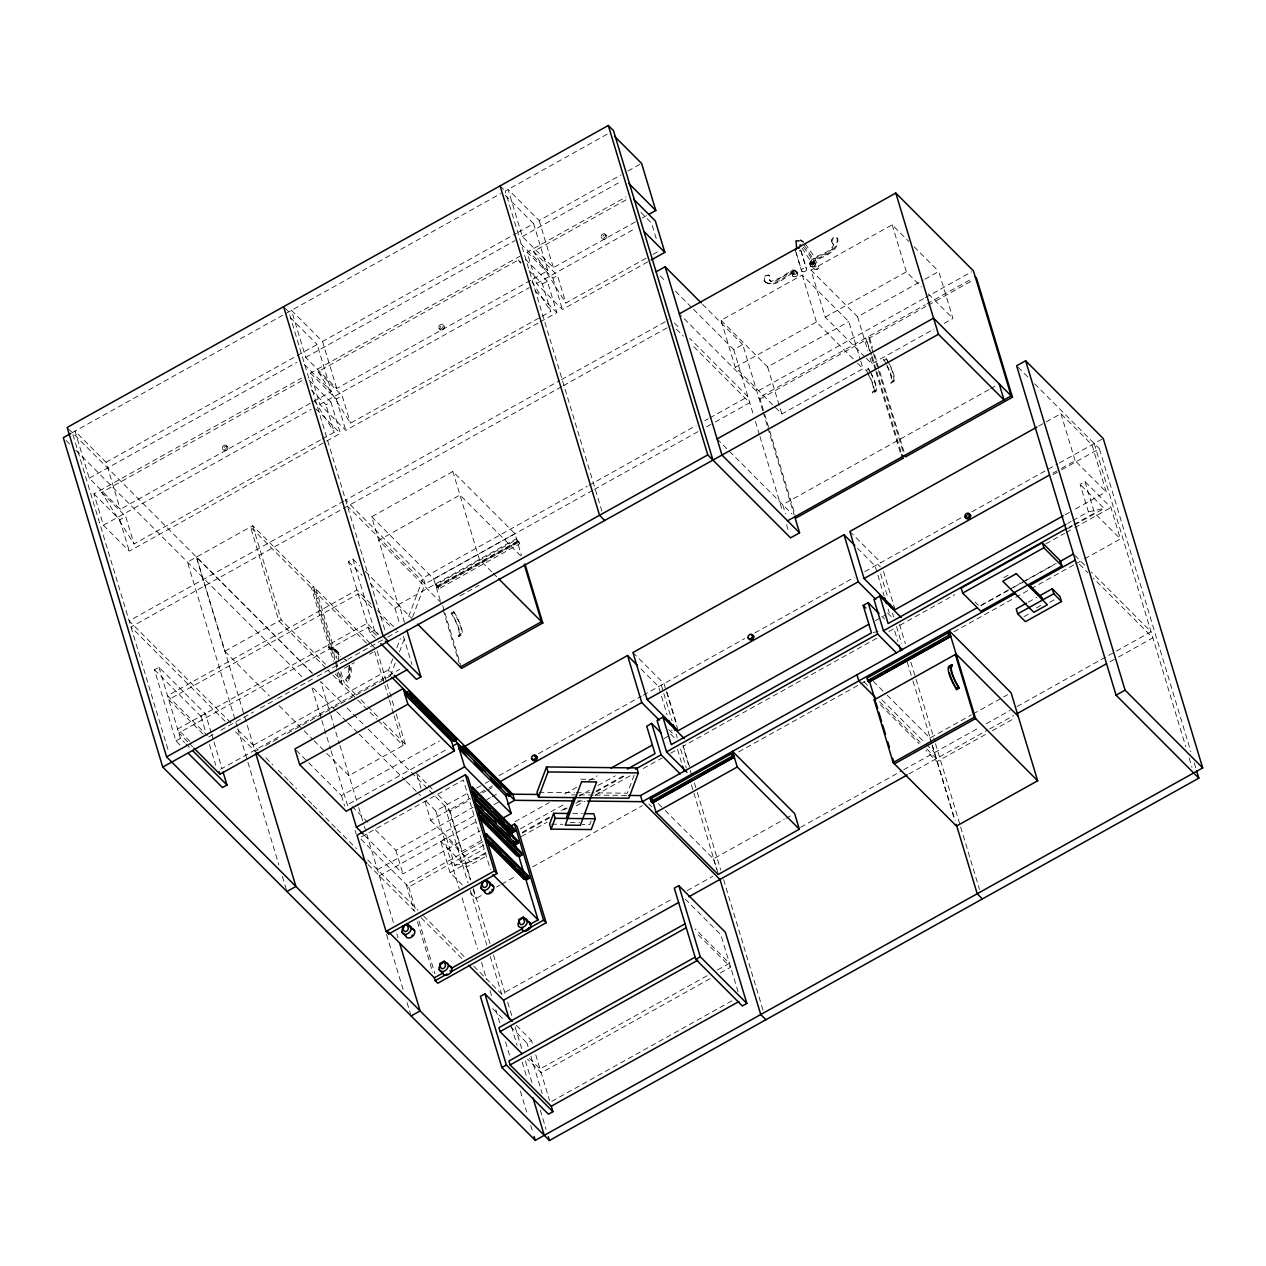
<?xml version="1.0" encoding="UTF-8"?>
<svg xmlns="http://www.w3.org/2000/svg" width="1266" height="1266" viewBox="0 0 1266 1266"><rect width="100%" height="100%" fill="white"/><g stroke="black" fill="none" stroke-linecap="round" stroke-linejoin="round"><path stroke-width="0.75" stroke-dasharray="5 3.75" d="M810.287 263.344L813.152 261.745L813.468 260.337C822.884 255.843 839.105 250.969 837.063 237.786C833.218 234.843 828.676 241.6 833.06 244.037C829.673 241.284 834.405 235.745 837.728 238.451C839.769 251.649 823.549 256.507 814.133 261.002L813.816 262.426L810.968 264.008L810.193 261.651C815.636 253.801 829.594 254.719 833.55 244.939L833.17 244.069L834.231 245.604C830.259 255.384 816.301 254.466 810.857 262.315L810.968 264.008M392.761 658.747L388.599 669.793L390.45 675.886L285.974 734.185M396.907 647.717L400.373 638.523M408.681 616.447L423.224 577.834L587.297 486.271M390.45 675.886L395.293 663.02M399.439 651.99L404.978 637.273M412.605 617.033L425.06 583.942L423.224 577.834L345.618 500.07L559.778 380.56M591.08 820.969L589.719 824.577L582.075 824.498M634.124 775.156L627.335 793.212L591.982 792.832M72.32 432.64L282.666 315.281M286.1 313.367L500.845 193.524M607.142 134.212L505.261 191.071L601.856 511.021M106.059 462.248L317.133 344.463L331.344 391.526L120.27 509.312L89.221 478.2L75.01 431.136L106.059 462.248L120.27 509.312M530.644 280.308L336.74 388.52L305.692 357.408L291.481 310.344L322.529 341.456L516.449 233.245M518.158 232.295L533.603 223.671L547.814 270.734L532.369 279.359M635.31 221.914L553.384 267.632L522.336 236.52L508.141 189.457L539.174 220.569L621.115 174.85M627.936 171.037L641.593 163.409M89.221 478.2L296.861 362.329M305.692 357.408L515.056 240.587M522.336 236.52L621.353 181.275M323.21 442.973L129.306 551.185L103.432 525.263L93.953 493.882L301.609 378.028M537.971 323.147L345.776 430.393L319.902 404.471L310.423 373.09L519.788 256.27M647.765 261.872L562.42 309.505L536.547 283.584L527.083 252.203L626.084 196.958M320.44 439.935L134.006 543.984L101.676 492.442L301.941 380.702L304.014 384.025M529.077 270.623L542.434 283.995L550.726 311.452L350.46 423.192L318.146 371.65L518.411 259.91L521.07 262.584M646.151 258.201L565.839 303.017L533.524 251.475L627.509 199.031M642.147 218.1L647.274 215.236M103.432 525.263L311.072 409.393M319.902 404.471L529.267 287.651M536.547 283.584L635.548 228.339M93.953 493.882L119.827 519.804L125.714 516.528L134.006 543.984M311.278 390.07L325.963 404.788L330.901 402.034L340.38 433.399L324.935 442.024M310.423 373.09L336.297 399.012L342.184 395.736L350.46 423.192M542.434 283.995L547.371 281.242L556.85 312.607L539.68 322.181M527.083 252.203L552.941 278.124L557.546 275.561L565.839 303.017M322.165 438.985L334.256 432.228L325.963 404.788M652.987 254.387L658.114 251.523M337.579 665.821L313.715 586.759L252.741 525.675L187.463 562.104L237.201 726.811M343.893 501.035L129.148 620.862L232.39 724.31M561.503 379.61L668.59 319.855M561.629 386.668L130.984 626.971L227.247 723.424M563.354 385.703L670.442 325.948M766.183 282.603C775.947 286.132 784.081 276.605 791.883 272.38L793.513 273.741L796.361 272.158L794.89 270.18L792.215 269.99L780.536 277.776L771.39 281.274L769.633 280.609L769.475 275.956M860.738 361.158L863.001 368.675L781.834 413.982L735.261 367.314L721.066 320.298L802.248 274.991L848.806 321.659L860.168 359.275M864.915 356.933L825.21 317.133L811 270.101L892.182 224.81L908.608 241.284M413.428 620.008L398.252 604.8L371.682 516.781L452.848 471.49L514.945 533.698L521.497 555.442M180.041 745.025L175.927 740.911L154.452 669.746L158.962 667.229L205.519 713.897L211.169 732.618M375.322 638.191L369.846 632.699L348.372 561.55L352.882 559.034L359.718 565.886M693.515 309.3L733.71 349.574L742.731 344.542L762.781 410.944M313.715 586.759L311.452 588.01L333.623 661.438M369.989 643.144L315.946 589.006L313.699 590.257L334.73 659.918M312.164 673.164L196.372 557.119L224.794 651.246L281.163 619.786L325.504 664.223M735.261 367.314L816.443 322.023L856.148 361.823M825.21 317.133L906.377 271.842L921.442 286.939M721.066 320.298L767.623 366.95L848.806 321.659M811 270.101L857.573 316.769L923.199 280.134M924.924 279.185L938.739 271.462L952.934 318.494L942.584 324.286M589.022 485.321L696.11 425.566M704.751 420.739L708.2 418.809M709.925 417.859L747.921 396.654L689.717 338.323M923.594 298.634L756.941 391.621L680.728 315.25M925.304 297.668L971.687 271.794M371.682 516.781L433.763 578.989L514.945 533.698M592.599 490.448L425.06 583.942L347.454 506.178M594.324 489.483L697.946 431.659M706.586 426.848L713.502 422.986M715.227 422.021L749.757 402.746L691.568 344.431M871.594 354.448L865.738 338.038L758.777 397.714L760.075 399.012L769.206 429.237M872.86 351.711L868.302 336.614L925.224 304.837M926.949 303.887L971.797 278.852M760.075 399.012L867.02 339.335M868.302 336.614L869.6 337.911L926.522 306.135M928.247 305.185L973.095 280.15M398.252 604.8L516.449 538.683L519.772 543.731L438.59 589.022L435.551 584.892L516.718 539.601L519.772 543.731M154.452 669.746L201.009 716.414L205.519 713.897M370.273 583.499L394.929 608.202L399.439 605.686L405.088 624.407M436.833 586.19L518.016 540.899M437.007 586.744L518.174 541.452M435.267 583.99L437.862 586.585L519.028 541.278M437.308 587.725L518.474 542.434M175.927 740.911L180.437 738.394L184.551 742.509M369.846 632.699L374.356 630.183L378.471 634.298M866.292 358.31L871.768 363.785L933.944 329.097M459.954 595.922L478.959 585.319M870.533 372.204A19.813 4.937 60.8 0 1 875.281 391.748L872.891 393.077A19.813 4.937 60.8 0 0 865.802 369.561L868.175 368.232A19.813 4.937 60.8 0 1 869.774 370.859M886.089 358.231L886.39 359.212L884 360.541L883.7 359.56L886.089 358.231A19.813 4.937 60.8 0 1 888.447 362.203M208.716 736.954L213.891 734.074M220.775 730.229L253.485 711.967M260.369 708.121L275.877 699.481M277.602 698.515L315.471 677.373M317.196 676.424L386.083 637.985M387.792 637.02L398.125 631.259M868.175 368.232L868.476 369.197L866.086 370.542L865.802 369.561M344.273 668.306L354.401 662.656M369.593 654.174L372.964 652.291M451.408 613.013L453.798 611.684L454.083 612.665A19.243 4.795 60.8 0 1 460.602 634.234L460.903 635.216L458.514 636.545L458.213 635.564A19.243 4.795 60.8 0 0 451.709 613.994L451.408 613.013A19.813 4.937 60.8 0 1 458.514 636.545M451.709 613.994L454.083 612.665M339.858 673.354L342.121 680.871L339.874 682.137L337.025 672.721M355.445 694.227L344.368 683.118L342.105 684.384L337.563 669.318M872.891 393.077L872.606 392.112L874.98 390.767A19.243 4.795 60.8 0 0 871.53 374.736M889.175 363.564A19.813 4.937 60.8 0 1 893.195 381.762L890.805 383.092L890.52 382.11L892.894 380.781A19.243 4.795 60.8 0 0 889.428 364.75M253.311 745.278L388.599 669.793L392.792 673.987M458.213 635.564L460.602 634.234M220.506 769.317L399.581 669.398M235.618 731.811L255.146 751.387L258.581 749.472M265.433 745.642L279.121 737.999M988.873 389.643L782.72 504.675L785.426 513.648M990.598 388.694L995.741 385.814M396.242 714.087L405.326 744.218L348.957 775.662L326.628 753.302M296.276 750.327L341.472 795.618L439.397 740.974M349.321 803.736L447.246 749.092M1038.611 426.136L1060.924 413.697L1091.972 444.793L1106.168 491.857L1073.568 510.056M361.316 836.873L463.34 779.951L490.385 869.52M426.025 801.156L435.789 810.936L468.103 792.912M476.681 788.117L483.549 784.287M485.258 783.337L488.692 781.423M498.994 775.678L528.159 759.394M538.461 753.65L641.419 696.189M643.144 695.24L744.63 638.602M754.932 632.858L854.455 577.328M864.757 571.583L961.543 517.572M971.845 511.828L1057.648 463.942M1059.357 462.992L1103.24 438.511M424.996 801.536L430.677 820.352L470.145 798.34M480.447 792.579L487.315 788.75M489.024 787.8L492.458 785.885M1052.821 473.199L1059.689 469.37M1061.399 468.404L1075.135 460.745L1106.168 491.857M429.475 790.522L449.984 811.095L470.604 799.59M482.631 792.88L486.065 790.965M487.79 790L492.933 787.12M1053.011 474.608L1059.879 470.762M1061.604 469.813L1099.394 448.718L1190.847 751.64M375.337 829.8L395.878 850.388L473.183 807.249M486.935 799.574L490.369 797.659M492.078 796.71L498.962 792.864M377.474 869.695L475.098 815.225M493.93 804.717L500.782 800.903M462.312 884.887L450.063 872.606L440.584 841.225L446.471 837.95L470.493 862.019L486.033 853.347M1072.856 520.5L1088.396 511.828L1080.104 484.372L1085.041 481.618L1110.915 507.539L1120.378 538.92L1084.345 559.018M379.325 875.803L476.934 821.333M364.624 835.465L402.968 873.888L480.289 830.749M430.677 820.352L461.726 851.464L482.314 839.975M514.914 821.776L549.238 802.628M564.683 794.004L578.404 786.344M588.706 780.6L597.283 775.821M664.207 738.474L669.366 735.593M875.534 620.546L885.836 614.801M1064.991 514.835L1071.859 511.005M482.694 841.779L406.164 884.491L414.061 910.602M360.984 839.2L408.76 887.07L484.435 844.849M446.471 837.95L454.763 865.39L484.103 849.027M520.358 828.787L565.237 803.752M579.053 796.045L589.418 790.253M598.043 785.442L615.308 775.805M1067.681 523.396L1071.131 521.465M450.063 872.606L486.097 852.493M522.13 832.379L549.586 817.061M561.598 810.367L568.466 806.521M595.922 791.203L623.378 775.884M1068.773 527.352L1072.207 525.437M1073.916 524.488L1094.52 512.999L1120.378 538.92M522.288 833.123L549.903 817.709M563.718 810.003L567.168 808.072M575.808 803.261L580.983 800.365M596.523 791.709L625.863 775.33M1067.887 528.682L1073.062 525.801M1074.787 524.836L1104.126 508.457L1080.104 484.372M440.584 841.225L466.458 867.147L487.046 855.658M521.37 836.51L547.102 822.14M576.283 805.856L584.86 801.077M595.162 795.333L631.196 775.219M643.207 768.525L662.086 757.986M670.663 753.191L675.822 750.327M876.847 638.159L682.928 746.354L689.606 768.509M888.859 631.449L894.002 628.585L897.895 641.498M899.841 625.325L954.754 594.688M1045.7 543.937L1064.579 533.397M1066.288 532.432L1073.157 528.602M1074.866 527.653L1110.915 507.539M1003.701 577.707L1010.458 573.925M1008.638 589.861L979.283 606.24L975.105 602.046M1010.363 588.896L1020.728 583.104M1022.453 582.138L1055.274 563.829M980.675 605.765L1011.597 588.5M1013.306 587.551L1023.624 581.79M1025.333 580.841L1056.271 563.576M470.477 893.068L475.921 898.528L482.789 894.698M496.525 887.039L499.959 885.108M501.668 884.159L515.389 876.499M532.559 866.925L642.384 805.635M738.727 751.877L858.854 684.843M860.563 683.893L865.722 681.013M953.931 631.797L1013.987 598.28M1015.696 597.33L1029.432 589.671M1031.141 588.706L1074.043 564.778M1075.768 563.813L1082.636 559.983M1028.214 602.173L1036.807 597.394M1036.427 607.87L1041.507 605.037M1023.941 616.669L1030.809 612.839M1049.72 602.284L1054.863 599.419M665.156 810.462L713.454 858.854L784.271 819.339M785.996 818.374L792.896 814.513M887.15 695.208L929.924 738.062L971.37 714.926M973.095 713.961L1007.641 694.686M473.737 966.164L501.637 994.127L673.433 898.259M687.185 890.584L712.948 876.214M800.571 827.315L901.93 770.757M903.655 769.791L979.251 727.618M986.119 723.788L1010.173 710.368M1017.041 706.523L1151.047 631.75L1091.466 572.042M908.925 773.985L987.955 729.881M989.68 728.931L1013.734 715.512M1109.934 661.817L1116.818 657.988M1118.527 657.022L1152.883 637.858L1093.302 578.151M985.375 734.565L937.014 761.562L925.984 750.501M992.275 730.719L1014.731 718.186M510.499 1026.552L526.941 1043.01L531.451 1040.494L532.527 1044.054M707.061 975.754L540.044 1068.947L529.061 1057.949M717.395 969.993L729.453 963.268L695.145 928.88M709.973 978.713L541.231 1072.872L527.495 1059.12M720.307 972.953L730.64 967.192L696.332 932.805M551.834 1101.325L732.634 1000.441M792.548 273.045C784.572 277.333 774.555 288.838 765.123 281.875M1088.396 511.828L1104.126 508.457M873.223 632.494L878.477 631.37M454.763 865.39L470.493 862.019M794.953 270.639L791.313 271.383L776.359 280.672L772.054 281.938L769.633 280.609M580.825 779.191L595.875 779.35M538.968 792.263L574.321 792.643M576.283 792.674L590.019 792.817M571.726 794.842L577.612 794.906M579.591 794.921L593.343 795.064M595.305 795.095L626.749 795.428M577.502 800.982L585.351 801.062M572.77 813.516L582.328 813.627M570.143 822.599L579.559 822.694M551.485 824.166L562.959 824.293M794.352 270.418L795.57 270.845L794.89 270.18M768.715 275.038L765.344 275.577L763.604 279.96L764.886 281.653L764.411 278.409L767.117 275.466L769.38 275.719L768.715 275.038L770.155 276.637L770.298 281.274M832.395 243.373L833.851 244.749M764.205 280.989L765.788 282.555M914.099 246.759L938.739 271.462M1018.006 367.156L1029.084 378.265M1034.639 383.82L1099.394 448.718M928.295 293.791L952.934 318.494M796.361 272.158L795.697 271.478L792.848 273.076L793.513 273.741M1074.834 555.378L1084.535 565.095M1079.439 564.256L1087.763 572.596M857.525 363.2L863.001 368.675M640.865 212.419L651.547 223.117L657.07 241.41M702.535 304.267L742.731 344.542M660.266 275.972L665.805 281.527M675.506 291.243L692.138 307.907M605.401 234.289A2.659 1.931 -44.9 0 1 603.376 238.23A2.659 1.931 -44.9 0 1 601.366 235.508A2.659 1.931 -44.9 0 1 605.401 234.289L606.541 235.413A2.659 1.931 -44.9 0 1 604.499 239.353A2.659 1.931 -44.9 0 1 602.505 236.647A2.659 1.931 -44.9 0 1 606.541 235.413M605.639 234.748L606.762 235.887M601.128 237.264L602.489 238.863M674.477 323.052L680.016 328.606M676.313 329.16L683.244 336.091M849.85 531.467L880.883 562.579M500.086 185.88L503.963 189.773M877.749 564.32L880.345 566.915M505.261 195.281L533.603 223.671M857.509 548.257L875.059 565.823L877.322 573.356M533.524 251.475L557.546 275.561M717.11 438.938L791.93 513.917M520.817 243.689L547.814 270.734M887.577 613.045L893.021 618.504M525.596 259.403L547.371 281.242M881.753 616.305L884.475 619.027M535.059 290.784L556.85 312.607M873.35 681.377L885.773 693.815M863.903 681.725L869.441 687.28M881.911 699.781L924.876 742.825M926.269 744.218L934.577 752.542M879.601 701.712L921.173 743.364M926.728 748.918L936.413 758.65M880.456 704.877L919.084 743.585M443.053 324.871A2.659 1.931 -44.9 0 1 441.011 328.812A2.659 1.931 -44.9 0 1 439.017 326.106A2.659 1.931 -44.9 0 1 443.053 324.871L444.413 326.47M438.78 327.862L439.903 328.986M439.001 328.321L440.141 329.461M632.937 652.512L663.985 683.608L677.626 728.789M284.913 307.97L288.79 311.847L385.418 631.892M290.136 317.418L317.133 344.463M641.039 669.034L658.589 686.615L667.119 714.863M520.658 555.821L459.954 494.99L378.771 540.281L440.853 602.489M318.146 371.65L342.184 395.736M304.346 364.481L331.344 391.526M668.749 729.627L672.8 733.679L671.66 729.912M670.663 734.074L676.123 739.534M309.126 380.196L330.901 402.034M491.841 571.947L479.434 559.509L452.848 471.49M493.218 573.324L497.364 577.47M315.867 408.839L340.38 433.399M658.273 803.546L663.78 809.085M648.825 803.894L651.594 806.679M365.194 571.377L399.439 605.686M348.372 561.55L362.06 575.27M685.254 899.129L720.86 934.799L738.964 994.744M226.582 445.664A2.659 1.931 -44.9 0 1 224.541 449.604A2.659 1.931 -44.9 0 1 222.547 446.882A2.659 1.931 -44.9 0 1 226.582 445.664L227.722 446.803A2.659 1.931 -44.9 0 1 225.68 450.743A2.659 1.931 -44.9 0 1 223.686 448.022A2.659 1.931 -44.9 0 1 227.722 446.803M226.82 446.123L227.943 447.262M222.31 448.639L223.671 450.237M370.685 603.755L356.965 590.003L167.555 695.699L207.339 735.578M377.537 610.623L396.764 629.882M371.872 607.68L358.136 593.928L168.726 699.607L203.035 733.995M380.101 615.925L392.444 628.3M377.996 634.345L367.029 623.331L177.62 729.026L189.963 741.401M376.445 635.516L368.2 627.256L178.791 732.951L192.527 746.703M371.365 644.536L376.904 650.091L386.573 682.089M366.349 643.017L250.494 526.925L278.916 621.052L331.55 673.813M335.284 649.3L336.661 650.677M345.555 659.602L346.931 660.963A19.813 14.401 -44.9 0 0 343.893 659.333M335.316 650.993L336.677 652.37M338.402 661.263A19.243 13.989 -44.9 0 0 328.97 647.923L328.685 646.958L330.046 648.319A19.813 14.401 -44.9 0 1 340.459 656.247M328.97 647.923L330.347 649.3A19.243 13.989 -44.9 0 1 338.687 655.202M348.641 667.625A19.243 13.989 -44.9 0 1 345.76 679.795L347.422 682.152A19.813 14.401 -44.9 0 0 350.729 666.549M345.76 679.795L347.422 682.152M335.189 673.939L342.121 680.871M361 699.781L366.539 705.336M367.915 706.729L377.616 716.445M383.155 722L405.326 744.218M332.942 675.189L376.746 719.088M378.138 720.481L403.079 745.468L393.979 715.353M416.467 773.289L427.259 784.113M428.62 785.474L432.671 789.525M438.068 794.937L447.515 804.401L461.726 851.464M68.443 428.763L312.275 673.101M341.583 702.456L320.646 681.488L330.204 713.549M347.153 708.042L366.681 727.618M368.089 729.01L428.066 789.129M66.085 440.473L70.279 444.667M75.849 450.253L301.862 676.724M335.348 710.289L311.626 686.52L321.342 718.708M336.74 711.682L346.504 721.462M347.897 722.87L357.661 732.65M359.069 734.043L405.104 780.188M406.497 781.581L420.454 795.554M101.676 492.442L125.714 516.528M224.794 651.246L269.436 695.984M279.2 705.763L302.922 729.533M304.315 730.925L312.686 739.312M314.079 740.721L325.235 751.909M352.059 806.474L369.862 824.308M237.961 729.896L257.489 749.472M265.86 757.859L272.839 764.854M278.425 770.44L288.189 780.236M289.582 781.628L296.56 788.623M302.147 794.209L311.911 803.989M313.303 805.398L335.617 827.758M337.009 829.167L356.553 848.726M367.71 859.915L417.938 910.238M423.509 915.84L465.366 957.776M368.153 864.615L415.596 912.153M421.167 917.739L463.024 959.675M516.386 1025.397L531.451 1040.494M492.696 1008.701L505.023 1021.061M185.912 743.886L190.027 748M805.223 243.752L813.468 255.463L818.564 267.079M803.451 247.123L809.987 256.064L814.766 266.651A2.659 1.709 -16.8 0 0 814.75 269.69A2.659 1.709 -16.8 0 0 818.659 267.506A2.659 1.709 -16.8 0 0 814.766 266.651M801.948 248.009L809.844 259.957L813.547 268.835M804.132 245.24L811.886 256.745L817.345 269.247M518.411 259.91L520.484 263.233M531.957 281.527L550.726 311.452M314.443 400.657L334.256 432.228M1194.281 763.002L1195.99 768.684M1094.22 443.543L1185.751 746.687M1189.154 757.954L1191.986 767.338M1085.041 481.618L1094.52 512.999M1060.924 413.697L1075.135 460.745M892.182 224.81L906.377 271.842M892.894 380.781L893.195 381.762M869.6 337.911L872.448 347.343M874.727 354.907L905.522 456.884M873.429 353.61L878.003 368.707M878.572 370.606L903.085 451.804M872.163 356.332L876.151 369.561M876.721 371.444L901.803 454.541M865.738 338.038L870.866 355.034M871.435 356.933L875.423 370.147M875.993 372.03L900.522 453.244M857.573 316.769L867.796 350.619M870.058 358.151L871.768 363.785M874.98 390.767L875.281 391.748M814.544 261.54L815.446 264.072M810.034 264.056L810.683 266.224M809.781 263.676L810.43 265.844M801.014 250.763L806.553 269.072M800.761 250.383L806.3 268.693M796.251 252.899L801.789 271.209M795.444 250.684L801.52 270.845M802.248 274.991L816.443 322.023M796.947 271.874L797.596 274.042M796.694 271.51L797.343 273.662M883.494 571.409L894.524 607.759M899.509 624.407L905.412 643.777M910.934 662.276L915.508 677.421M916.078 679.32L934.941 741.797M935.511 743.696L960.087 825.1M960.657 826.999L979.52 889.476M791.93 273.646L792.832 276.178M880.598 573.735L887.419 596.318M892.53 613.266L893.669 617.033M896.502 626.433L901.614 643.381M907.295 662.197L912.422 679.146M912.992 681.013L931.744 743.126M932.298 745.009L955.118 820.574M929.924 738.062L931.554 743.49M932.108 745.294L954.817 820.542M877.892 575.239L884.143 595.954M888.131 609.12L889.27 612.886M767.623 366.95L781.834 413.982M769.775 431.12L795.428 516.101M763.145 412.146L767.655 427.085M767.908 427.94L794.146 514.835M733.71 349.574L753.159 414.014M755.422 421.515L759.394 434.649M759.964 436.533L782.625 511.591M786.582 524.725L788.86 532.226M539.174 220.569L553.384 267.632M552.941 278.124L562.42 309.505M667.024 692.185L676.74 724.374M683.039 745.199L689.891 767.924M694.464 783.068L696.759 790.649M697.329 792.532L720.765 870.153M723.614 879.617L763.05 1010.252M690.16 770.345L691.837 775.884M661.279 685.112L672.072 720.876M676.06 734.058L677.199 737.809M680.602 749.108L686.283 767.924M691.394 784.873L718.107 873.334M713.454 858.854L716.603 869.283M677.532 749.361L681.425 762.29M437.862 586.585L438.59 589.022M442.689 605.559L444.35 611.098M444.92 612.95L461.077 666.47M433.763 578.989L440.331 600.733M443.068 609.801L459.226 663.321M322.529 341.456L336.74 388.52M535.74 1054.72L549.555 1100.455M336.297 399.012L345.776 430.393M526.941 1043.01L528.064 1046.76M530.897 1056.113L542.212 1093.571M394.929 608.202L399.455 623.188M403.411 636.292L411.893 664.381M449.984 811.095L470.572 879.253M473.421 888.716L490.005 943.613M493.424 954.975L505.435 994.728M507.713 1002.308L512.287 1017.453M515.151 1026.916L522.003 1049.641M525.437 1061.003L532.306 1083.712M540.297 1110.219L546.01 1129.161M466.458 867.147L470.351 880.06M473.136 889.302L475.921 898.528M444.809 805.904L468.119 883.067M470.382 890.599L486.872 945.18M490.274 956.479L501.637 994.127M511.417 1026.489L517.082 1045.257M522.178 1062.142L526.703 1077.16M435.789 810.936L459.226 888.558M462.09 898.021L477.519 949.152M481.523 962.397L486.666 979.441M490.1 990.803L491.809 996.469M495.813 1009.73L499.817 1022.975M505.53 1041.918L510.103 1057.063M520.389 1091.134L526.672 1111.959M530.676 1125.221L532.97 1132.785M352.882 559.034L374.356 630.183M417.036 775.172L421.008 788.354M387.143 683.972L393.963 706.57M374.657 651.341L384.31 683.355M384.88 685.238L388.868 698.405M389.437 700.288L393.409 713.47M408.76 887.07L416.166 911.583M418.999 921.015L434.95 973.807M395.878 850.388L402.968 873.888M417.432 921.806L432.655 972.193M315.946 589.006L336.978 658.652M340.95 671.835L344.368 683.118M335.284 661.802L336.993 667.435M330.046 648.319L330.347 649.3M330.885 715.369L339.288 743.664M339.968 745.484L358.151 805.714M358.721 807.597L363.833 824.53M364.402 826.413L366.111 832.063M366.681 833.946L394.043 924.591M396.875 933.976L398.015 937.726M321.912 720.591L330.489 748.997M331.059 750.88L348.213 807.692M355.066 830.401L356.221 834.183M386.51 934.53L403.079 989.442M407.082 1002.688L410.516 1014.05M341.472 795.618L344.621 806.062M252.741 525.675L281.163 619.786M196.483 557.072L244.211 715.163M244.781 717.047L255.146 751.387M237.771 728.71L278.916 865.01M282.35 876.373L286.353 889.634M211.739 734.486L213.432 740.104M214.001 741.987L221.914 768.193M201.009 716.414L205.535 731.384M209.491 744.503L215.711 765.091M119.827 519.804L129.306 551.185M158.962 667.229L180.437 738.394M72.89 434.523L168.378 750.817M800.46 249.829A2.659 1.709 -16.8 0 1 799.242 251.111M868.476 369.197A19.243 4.795 60.8 0 1 870.818 373.343M868.429 374.673A19.243 4.795 60.8 0 1 872.606 392.112M883.7 359.56A19.813 4.937 60.8 0 1 886.058 363.532M886.786 364.893A19.813 4.937 60.8 0 1 890.805 383.092M887.055 366.08A19.243 4.795 60.8 0 1 890.52 382.11M886.39 359.212A19.243 4.795 60.8 0 1 888.716 363.342M453.798 611.684A19.813 4.937 60.8 0 1 460.903 635.216M349.369 665.172A19.813 14.401 -44.9 0 1 346.061 680.776M348.957 665.505A19.243 13.989 -44.9 0 1 347.121 681.171M328.685 646.942A19.813 14.401 -44.9 0 1 339.098 654.886M337.421 665.41A19.243 13.989 -44.9 0 1 336.234 668.163M802.723 271.699A2.659 1.709 -16.8 0 0 806.632 269.516A2.659 1.709 -16.8 0 0 802.739 268.661A2.659 1.709 -16.8 0 0 802.723 271.699M810.984 264.531A2.659 1.709 -16.8 0 0 814.893 262.363A2.659 1.709 -16.8 0 0 811 261.508A2.659 1.709 -16.8 0 0 810.984 264.531M811.633 266.699A2.659 1.709 -16.8 0 0 815.541 264.515A2.659 1.709 -16.8 0 0 811.648 263.66A2.659 1.709 -16.8 0 0 811.633 266.699M793.133 274.5A2.659 1.709 -16.8 0 0 797.042 272.317A2.659 1.709 -16.8 0 0 793.149 271.462A2.659 1.709 -16.8 0 0 793.133 274.5M793.782 276.653A2.659 1.709 -16.8 0 0 797.691 274.485A2.659 1.709 -16.8 0 0 793.798 273.63A2.659 1.709 -16.8 0 0 793.782 276.653M442.15 329.951A2.659 1.931 -44.9 0 0 444.192 326.011A2.659 1.931 -44.9 0 0 440.157 327.229A2.659 1.931 -44.9 0 0 442.15 329.951"/><path stroke-width="1.5" d="M546.532 766.959L537.006 792.247L538.509 797.232L628.838 798.197L638.349 772.909L636.845 767.924L546.532 766.959L548.036 771.959L538.509 797.232M568.956 813.484L553.653 813.31L549.571 824.15L551.09 829.135L591.222 829.562L595.305 818.738L593.801 813.737L584.243 813.642M551.09 829.135L555.157 818.311L553.653 813.31M566.551 817.124L574.02 797.248M712.948 460.096L613.488 130.667L608.313 125.492L67.145 427.465L166.606 756.878L549.444 1140.508L1198.855 778.147L1196.56 770.567M70.817 433.478L63.3 437.672L162.76 767.101L535.249 1140.365L1202.7 767.924L1103.24 438.511L1025.634 360.747L1016.614 365.779L1116.074 695.192L1198.855 778.147M648.967 214.286L655.804 210.472L641.593 163.409L614.596 136.364M651.183 259.973L664.84 252.361L655.361 220.98L633.586 199.158M656.105 271.81L665.125 266.778L701.158 302.875M679.336 313.857L895.806 193.065L973.412 270.829L1011.17 395.91L787.579 520.817M717.11 438.938L933.564 318.146L1012.468 397.207L905.522 456.884L904.225 455.586M166.606 756.878L707.773 454.905L790.554 537.86L799.574 532.828L794.7 516.702L795.998 518L902.943 458.324L901.803 454.541M162.76 767.101L938.438 334.271L1004.049 400.024L999.19 383.899M193.888 748.079L219.968 774.206L407.652 669.477M223.038 771.943L226.994 785.047L222.484 787.563L188.254 753.254M406.782 630.025L420.913 676.835L416.419 679.351L380.813 643.682M404.645 693.562L409.155 691.046L455.713 737.698L456.456 740.151L454.209 741.401L407.177 693.214L404.914 694.464L451.487 741.132L453.734 739.866L454.209 741.401M407.636 694.749L409.899 693.483L456.456 740.151M460.333 667.008L541.516 621.717L524.235 564.509M524.979 563.956L542.798 623.014L461.631 668.306L417.574 624.154M299.631 764.617L407.858 704.228L454.431 750.88L346.188 811.269L299.631 764.617L294.899 748.966L403.142 688.562L407.858 704.228M452.389 746.212L457.548 743.332L461.663 747.446M508.615 796.172L508.157 794.637L505.894 795.903L459.336 749.235L461.584 747.984L508.615 796.172L510.863 794.921L510.135 792.469L463.562 745.816L459.052 748.333L465.904 755.185M464.511 746.481L627.54 655.519L636.988 664.982M854.819 545.551L844.011 534.727L632.937 652.512L647.148 699.56L678.18 730.672L868.666 624.375M1036.901 427.101L849.85 531.467L864.061 578.53L895.094 609.642L1063.266 515.8M462.058 749.519L464.305 748.253L510.863 794.921M350.951 809.148L356.411 827.22L464.638 766.832L511.211 813.484L502.618 818.279M465.382 774.76L357.028 835.228L386.051 931.396L388.646 933.992L497.016 873.524L467.977 777.356L465.382 774.76L494.42 870.929L497.016 873.524M286.923 891.517L295.943 886.485L255.716 753.254M499.326 782.056L641.751 702.583L659.301 720.164M647.148 699.56L858.221 581.79L875.771 599.372M864.061 578.53L1049.387 475.114M510.135 792.469L505.625 794.985L511.211 813.484M477.915 814.133L480.178 812.883L522.083 854.867L519.82 856.133L479.308 815.541M661.2 732.998L651.658 723.44L646.72 726.209L655.013 753.65L627.398 769.063M684.305 738.553L662.941 717.157L657.054 720.433L666.533 751.814L686.947 772.276M662.941 717.157L671.233 744.614L871.483 632.873L863.19 605.417L868.128 602.663L879.031 613.567M901.202 617.523L879.854 596.112L873.967 599.404L883.446 630.769L902.5 649.869M507.761 804.132L514.613 800.318L573.561 800.935M483.533 835.639L486.54 833.962L528.444 875.945L529.172 878.398L526.925 879.664L485.02 837.665L487.268 836.415L529.172 878.398M611.019 768.145L652.196 745.168M511.448 825.748L514.534 824.024L517.129 826.603L546.152 922.772L437.799 983.239L435.203 980.644L434.349 977.779L389.153 932.504M472.281 794.526L509.992 832.316L512.255 831.066L512.714 832.601L514.977 831.335L514.233 828.898L472.329 786.898L473.073 789.351L514.977 831.335M1065.956 524.346L888.131 623.568L879.854 596.112M635.39 769.19L661.137 754.821L680.19 773.922M666.533 751.814L877.607 634.029L896.66 653.129M883.446 630.769L1067.064 528.318M1042.345 542.798L961.179 588.089L962.682 593.089L980.786 611.225L1061.968 565.934L1060.465 560.949L1042.345 542.798L1043.864 547.782L1061.968 565.934M517.778 840.656L513.268 843.172L513.553 844.09L515.8 842.824L516.275 844.359L518.522 843.109L517.778 840.656L475.874 798.656L476.617 801.109L518.522 843.109M962.682 593.089L1043.864 547.782M479.387 818.058L517.098 855.848L519.361 854.597L519.82 856.133M386.051 931.396L494.42 870.929M407.035 924.022L402.525 926.538L403.712 930.463A2.659 1.931 -44.9 0 0 406.56 931.159A2.659 1.931 -44.9 0 0 408.222 927.946L407.035 924.022L411.846 928.833M486.049 879.933L481.539 882.449L482.726 886.374A2.659 1.931 -44.9 0 0 485.574 887.07A2.659 1.931 -44.9 0 0 487.236 883.858L486.049 879.933L490.86 884.744M628.711 795.444L640.501 795.57L977.241 607.68M1059.705 561.661L1073.441 553.986M1015.569 593.422L642.353 801.679L587.329 801.093M1029.211 585.81L1075.293 560.094M652.322 802.786L651.863 801.251L653.145 802.549L734.327 757.242L733.03 755.944L733.489 757.479L652.322 802.786L651.025 801.489L650.281 799.036L731.463 753.745L734.043 756.34L730.593 758.255M950.513 635.548L947.933 632.953L866.751 678.244L868.793 681.994L949.959 636.703L949.5 635.168L950.798 636.45L869.615 681.757L868.334 680.459L868.793 681.994M651.025 801.489L732.207 756.198L733.489 757.479M867.495 680.697L948.677 635.405L949.959 636.703M664.112 795.064L667.562 793.133M671.027 791.203L674.477 789.272M677.927 787.341L681.393 785.426M707.298 770.962L710.748 769.032M714.198 767.101L724.563 761.325M868.492 681.013L871.942 679.082M897.863 664.634L908.213 658.842M911.678 656.912L916.853 654.031M934.118 644.394L937.584 642.463M654.601 800.666L661.517 796.805M666.691 793.924L670.141 791.994M680.507 786.202L683.957 784.287M687.422 782.356L690.872 780.426M701.237 774.65L704.687 772.719M709.878 769.823L713.328 767.892M716.778 765.977L727.143 760.186M877.987 676.028L881.437 674.098M884.887 672.167L888.336 670.236M891.802 668.306L896.977 665.425M907.342 659.633L910.792 657.703M914.242 655.788L924.607 649.996M928.073 648.065L931.523 646.151M936.698 643.255L940.163 641.324M487.616 842.08L523.934 878.462L528.444 875.945M486.492 841.589L524.203 879.379L526.466 878.129L526.925 879.664M1026.489 603.138L1016.187 608.899L1017.69 613.883L1025.444 621.653L1061.525 601.524L1060.022 596.539L1052.268 588.753L1040.241 595.463M656.089 812.297L737.271 766.99L799.352 829.214L718.17 874.505L656.089 812.297L652.876 801.631L650.281 799.036M1017.69 613.883L1053.771 593.754L1061.525 601.524M892.736 758.334L894.413 763.873L975.58 718.566L949.009 630.547L1011.091 692.771L1037.661 780.774L956.495 826.081L893.116 762.575L874.173 699.829L956.115 654.047L1018.196 716.255M949.089 668.052A19.243 4.795 60.8 0 1 949.864 667.04L949.563 666.058L951.953 664.729A19.813 4.937 60.8 0 0 959.058 688.261L956.669 689.59L956.384 688.609A19.243 4.795 60.8 0 1 949.373 672.847M949.864 667.04L952.254 665.71L951.953 664.729M444.144 961.195L439.634 963.711L440.805 967.635A2.659 1.931 -44.9 0 0 443.654 968.332A2.659 1.931 -44.9 0 0 445.315 965.119L444.144 961.195L446.55 963.6M523.143 917.106L518.633 919.622L519.82 923.547A2.659 1.931 -44.9 0 0 522.668 924.243A2.659 1.931 -44.9 0 0 524.33 921.031L523.143 917.106L527.954 921.917M434.349 977.779L442.847 973.048M451.345 968.3L522.763 928.453M529.568 924.655L538.066 919.907L525.675 878.857M956.384 688.609L958.758 687.28A19.243 4.795 60.8 0 1 952.254 665.71M435.203 980.644L447.246 973.934M450.68 972.019L543.573 920.176L546.152 922.772M411.086 1015.949L420.106 1010.917L399.708 943.36M893.116 762.575L974.298 717.268L1037.661 780.774M512.271 1021.282L484.894 993.842L480.384 996.358L501.858 1067.507L548.415 1114.175L552.925 1111.659L551.296 1106.215L510.119 1064.959L508.932 1061.035L694.907 957.27M678.813 885.63L674.303 888.146L695.778 959.312L742.351 1005.964L746.861 1003.447L725.371 932.282L678.813 885.63L700.288 956.795L746.861 1003.447M468.61 965.278L503.488 1000.219L678.718 902.436M689.02 896.692L907.216 774.95M1017.168 713.597L1106.5 663.732M684.843 923.927L498.867 1027.691L500.054 1031.616L522.019 1053.629M500.054 1031.616L686.014 927.851M1116.074 695.192L1125.094 690.16L1202.7 767.924M501.858 1067.507L506.368 1064.991L552.925 1111.659M695.778 959.312L700.288 956.795M510.119 1064.959L697.803 960.229M551.296 1106.215L738.98 1001.485M799.875 245.05L800.761 245.034M548.036 771.959L638.349 772.909M394.185 675.379L512.762 794.209L538.319 794.478M555.157 818.311L595.305 818.738M800.381 240.129L803.372 241.996M799.131 240.872L796.029 240.856L796.662 248.516M975.247 276.938L976.545 278.219L1012.468 397.207M969.471 514.218L970.611 515.357M964.961 516.734L966.1 517.873M628.806 183.428L655.804 210.472M901.661 457.026L902.943 458.324M1029.036 584.623L1042.535 598.153M644.41 231.884L664.84 252.361M956.637 655.82L955.355 654.522L974.298 717.268M799.574 532.828L721.968 455.064L665.125 266.778M863.19 605.417L865.865 608.091M875.439 697.55L858.823 680.886L856.971 674.778M874.173 699.829L875.471 701.127L869.346 680.839M752.558 635.247L753.697 636.387M748.048 637.763L749.187 638.903A2.659 1.931 -44.9 0 0 751.83 639.71A2.659 1.931 -44.9 0 0 753.761 636.751A2.659 1.931 -44.9 0 0 751.45 635.421M604.721 520.484L599.546 515.309L500.086 185.88M982.384 898.939L977.21 893.749L956.241 824.324M498.741 578.863L542.798 623.014M536.088 756.039L537.227 757.179M531.578 758.556L532.717 759.695M388.251 641.276L383.076 636.102L283.616 306.673M765.914 1019.731L760.739 1014.541L719.958 879.443L642.353 801.679L640.501 795.57M385.323 641.166L420.913 676.835M391.843 677.294L407.241 692.692M454.621 740.199L461.599 747.193M509.027 794.716L514.613 800.318L512.762 794.209M407.177 693.214L453.734 739.866M407.351 693.768L453.908 740.42M461.584 747.984L468.436 754.837M480.764 767.196L484.862 771.31M497.19 783.654L501.304 787.784M461.758 748.538L465.856 752.653M474.085 760.882L482.299 769.127M490.512 777.356L500.102 786.961M406.022 694.923L451.202 740.214M474.117 763.414L482.33 771.659M490.559 779.888L498.772 788.117M473.136 791.867L477.329 796.061M480.13 798.862L489.91 808.673M492.696 811.459L503.868 822.663M506.669 825.464L512.255 831.066M473.31 792.421L512.413 831.62M472.202 792.01L512.714 832.601M473.405 795.016L476.19 797.817M498.551 820.21L509.992 832.316M479.482 806.426L483.675 810.636M493.455 820.431L496.256 823.232M506.02 833.028L510.214 837.222M476.855 804.195L481.048 808.388M486.635 813.991L495.022 822.394M500.608 827.98L508.995 836.383M513.173 840.577L515.974 843.378M475.763 803.768L516.275 844.359M475.842 806.3L513.553 844.09M480.241 815.399L488.629 823.802M492.822 827.996L502.602 837.791M505.387 840.592L516.56 851.796M480.415 815.953L519.519 855.151M481.903 819.941L517.098 855.848M491.54 843.124L501.32 852.92M505.514 857.129L515.294 866.925M518.079 869.726L526.466 878.129M487.521 839.485L526.624 878.683M492.87 874.616L538.066 919.907M490.069 883.177L493.693 886.801M527.194 920.382L530.818 924.006M481.048 888.21L484.672 891.834M356.411 827.22L363.263 834.088M256.555 752.779L366.76 863.222M411.054 927.266L414.678 930.89M448.18 964.47L451.804 968.094M441.881 962.461L442.499 963.062A5.333 3.877 -44.9 0 0 440.093 970.927A5.333 3.877 -44.9 0 0 447.895 967.572A5.333 3.877 -44.9 0 0 443.701 962.54M402.034 932.298L405.658 935.922M439.16 969.503L442.784 973.127A5.333 3.877 -44.9 0 0 450.585 972.747A5.333 3.877 -44.9 0 0 448.528 965.958M192.764 750.738L226.994 785.047M1025.634 360.747L1125.094 690.16M1052.268 588.753L1053.771 593.754M895.806 193.065L938.438 334.271M947.933 632.953L948.677 635.405M958.758 687.28L959.058 688.261M889.682 603.85L890.821 607.617M884.712 597.837L886.422 603.486M899.018 645.185L900.68 650.724M868.128 602.663L877.607 634.029M844.011 534.727L858.221 581.79M876.025 702.962L877.702 708.501M878.81 712.188L881.595 721.414M882.703 725.117L885.504 734.343M887.719 741.718L889.397 747.256M608.313 125.492L707.773 454.905M799.352 829.214L794.621 813.547L732.539 751.339L737.271 766.99M731.463 753.745L732.207 756.198M673.211 724.643L674.92 730.292M668.812 720.496L669.951 724.263M682.548 765.977L684.21 771.516M651.658 723.44L661.137 754.821M627.54 655.519L641.751 702.583M651.373 796.646L652.37 799.97M514.534 824.024L543.573 920.176M522.083 854.867L521.339 852.414L479.434 810.43L480.178 812.883M511.021 830.338L513.284 837.807M514.961 843.393L516.655 848.995M518.348 854.597L523.982 873.255M523.934 878.462L524.203 879.379M463.562 745.816L464.305 748.253M486.54 833.962L487.268 836.415M457.548 743.332L464.638 766.832M474.07 801.394L474.37 802.375M450.585 738.173L454.431 750.88M548.305 1136.726L549.444 1140.508M503.488 1000.219L509.154 1018.988M532.939 1097.796L544.269 1135.333M409.155 691.046L409.899 693.483M534.11 1136.583L535.249 1140.365M484.894 993.842L506.368 1064.991M387.776 931.127L388.646 933.992M219.176 771.595L219.968 774.206M795.349 250.257A2.659 1.709 -16.8 0 1 799.257 248.073M956.669 689.59A19.813 4.937 60.8 0 1 949.563 666.058M485.574 881.247A5.333 3.877 -44.9 0 1 489.926 885.883A5.333 3.877 -44.9 0 1 482.536 889.998A5.333 3.877 -44.9 0 1 483.248 882.56M490.417 884.665A5.333 3.877 -44.9 0 1 493.772 888.7A5.333 3.877 -44.9 0 1 488.755 893.859A5.333 3.877 -44.9 0 1 484.514 890.742M492.126 889.223A2.659 1.931 -44.9 0 1 491.809 890.425M490.385 891.897A2.659 1.931 -44.9 0 1 489.182 892.261M406.576 925.335A5.333 3.877 -44.9 0 1 410.912 929.972A5.333 3.877 -44.9 0 1 403.538 934.086A5.333 3.877 -44.9 0 1 404.234 926.649M412.526 928.864A5.333 3.877 -44.9 0 1 412.479 936.539A5.333 3.877 -44.9 0 1 405.5 934.83M412.415 935.083A2.659 1.931 -44.9 0 1 411.941 935.59M527.542 921.87A5.333 3.877 -44.9 0 1 529.599 928.658A5.333 3.877 -44.9 0 1 521.798 929.038M522.716 918.451A5.333 3.877 -44.9 0 1 527.178 922.677A5.333 3.877 -44.9 0 1 520.342 927.456A5.333 3.877 -44.9 0 1 519.408 920.762M520.373 919.765A5.333 3.877 -44.9 0 1 521.497 918.974M528.903 927.598A2.659 1.931 -44.9 0 1 528.523 928.168M528.049 928.674A2.659 1.931 -44.9 0 1 527.479 929.07M450.205 970.484A2.659 1.931 -44.9 0 1 450.126 971.085M967.762 514.645A2.659 1.931 -44.9 0 1 970.642 515.531A2.659 1.931 -44.9 0 1 968.537 518.759A2.659 1.931 -44.9 0 1 966.021 517.319M966.338 516.117A2.659 1.931 -44.9 0 1 966.718 515.547M534.379 756.482A2.659 1.931 -44.9 0 1 537.275 757.353A2.659 1.931 -44.9 0 1 535.17 760.581A2.659 1.931 -44.9 0 1 532.638 759.141M581.6 781.771L565.285 825.115L580.334 825.274L596.65 781.929L581.6 781.771M1016.313 573.688L1002.783 581.236L1033.831 612.333L1047.362 604.784L1016.313 573.688M967.208 517.699A2.659 1.931 -44.9 0 0 969.25 513.759A2.659 1.931 -44.9 0 0 965.198 514.977A2.659 1.931 -44.9 0 0 967.208 517.699M750.295 638.729A2.659 1.931 -44.9 0 0 752.336 634.788A2.659 1.931 -44.9 0 0 748.301 636.007A2.659 1.931 -44.9 0 0 750.295 638.729M533.825 759.521A2.659 1.931 -44.9 0 0 535.866 755.58A2.659 1.931 -44.9 0 0 531.831 756.799A2.659 1.931 -44.9 0 0 533.825 759.521"/></g></svg>
